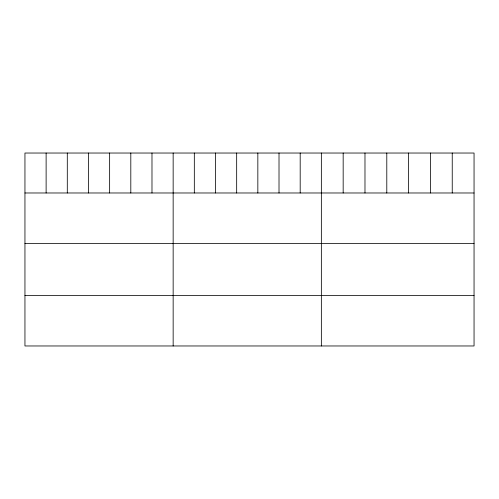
<?xml version="1.0" encoding="UTF-8"?>
<svg xmlns="http://www.w3.org/2000/svg" width="499" height="499" viewBox="0 0 499 499"><rect width="100%" height="100%" fill="white"/><g stroke="black" fill="none" stroke-linecap="round" stroke-linejoin="round"><path stroke-width="0.75" d="M474.05 192.982L474.05 345.969L24.95 345.969L24.95 153.031L474.05 153.031L474.05 192.982L24.95 192.982M24.95 243.468L474.05 243.468M24.95 295.483L474.05 295.483M452.237 153.031L452.237 192.982M430.425 153.031L430.425 192.982M408.612 153.031L408.612 192.982M386.794 153.031L386.794 192.982M364.981 153.031L364.981 192.982M343.169 153.031L343.169 192.982M321.356 153.031L321.356 345.969M300.186 153.031L300.186 192.982M279.01 153.031L279.01 192.982M257.84 153.031L257.84 192.982M236.669 153.031L236.669 192.982M215.499 153.031L215.499 192.982M194.323 153.031L194.323 192.982M173.153 153.031L173.153 345.969M151.983 153.031L151.983 192.982M130.807 153.031L130.807 192.982M109.637 153.031L109.637 192.982M88.466 153.031L88.466 192.982M67.296 153.031L67.296 192.982M46.12 153.031L46.12 192.982"/></g></svg>
